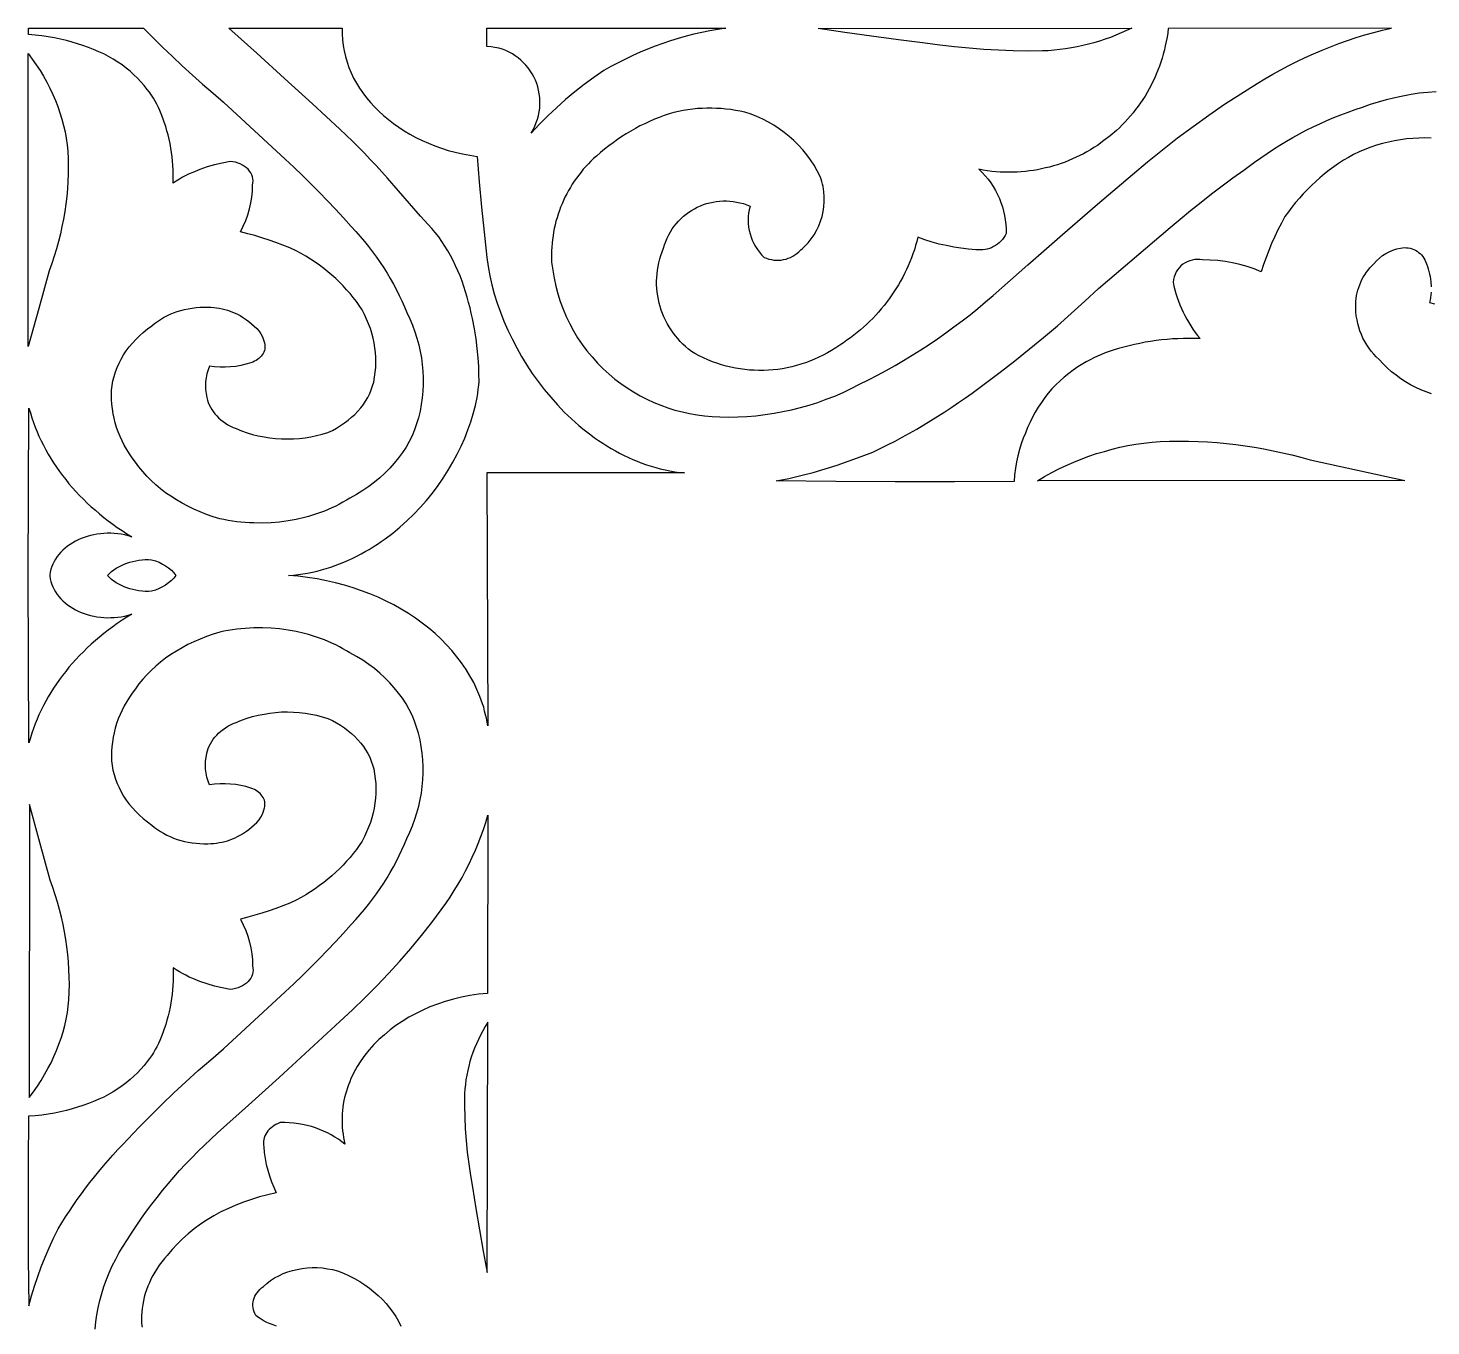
# Model space of a CAD drawing. Extents: x -204 to 222, y -183 to 183.
# Drawn here: x -204.2 to -99.9, y 86.5 to 183 of the extents above; entities that cross this region are included whole.
import ezdxf

# ---------------------------------------------------------------- set-up
doc = ezdxf.new("R2010")
doc.units = 0
doc.header["$MEASUREMENT"] = 0
doc.layers.add('LAYER_1', color=18, linetype='CONTINUOUS')

msp = doc.modelspace()

# ---------------------------------------------------------------- linework, layer by layer
at = {"layer": 'LAYER_1'}
for points in [[(-195.6, 182.95), (-194.89, 182.24), (-194.18, 181.53), (-193.45, 180.84), (-192.71, 180.15), (-191.96, 179.46), (-191.2, 178.79), (-190.43, 178.12), (-189.65, 177.46), (-185.06, 173.22), (-184.42, 172.62), (-183.78, 172), (-183.16, 171.38), (-182.54, 170.76), (-181.93, 170.13), (-181.33, 169.5), (-180.74, 168.86), (-180.16, 168.22), (-179.82, 167.85), (-179.5, 167.48), (-179.18, 167.1), (-178.87, 166.72), (-178.58, 166.33), (-178.29, 165.94), (-178.02, 165.55), (-177.75, 165.15), (-177.5, 164.75), (-177.26, 164.34), (-177.02, 163.93), (-176.8, 163.52), (-176.59, 163.1), (-176.39, 162.68), (-176.2, 162.25), (-176.02, 161.82), (-175.8, 161.35), (-175.6, 160.88), (-175.43, 160.4), (-175.28, 159.92), (-175.15, 159.43), (-175.04, 158.94), (-174.95, 158.45), (-174.89, 157.96), (-174.84, 157.47), (-174.82, 156.97), (-174.82, 156.48), (-174.85, 155.98), (-174.89, 155.49), (-174.96, 154.99), (-175.05, 154.5), (-175.17, 154.01), (-175.3, 153.55), (-175.46, 153.11), (-175.64, 152.67), (-175.86, 152.24), (-176.09, 151.82), (-176.36, 151.42), (-176.65, 151.02), (-176.96, 150.63), (-177.3, 150.26), (-177.66, 149.9), (-178.04, 149.55), (-178.44, 149.22), (-178.86, 148.9), (-179.31, 148.6), (-179.77, 148.31), (-180.26, 148.04), (-180.52, 147.88), (-180.78, 147.73), (-181.04, 147.59), (-181.31, 147.45), (-181.59, 147.32), (-181.87, 147.2), (-182.15, 147.08), (-182.44, 146.97), (-182.73, 146.87), (-183.03, 146.77), (-183.33, 146.68), (-183.63, 146.6), (-184.24, 146.46), (-184.85, 146.35), (-185.48, 146.26), (-186.11, 146.21), (-186.75, 146.18), (-187.39, 146.19), (-187.71, 146.2), (-188.03, 146.22), (-188.35, 146.25), (-188.66, 146.28), (-188.98, 146.33), (-189.3, 146.38), (-189.62, 146.44), (-189.93, 146.5), (-190.43, 146.65), (-190.91, 146.82), (-191.39, 147.01), (-191.85, 147.21), (-192.3, 147.43), (-192.73, 147.66), (-193.15, 147.91), (-193.56, 148.17), (-193.95, 148.44), (-194.32, 148.73), (-194.68, 149.03), (-195.02, 149.34), (-195.35, 149.67), (-195.65, 150.01), (-195.94, 150.35), (-196.2, 150.71), (-196.43, 151.02), (-196.64, 151.33), (-196.84, 151.64), (-197.02, 151.96), (-197.18, 152.29), (-197.33, 152.62), (-197.47, 152.95), (-197.59, 153.29), (-197.69, 153.63), (-197.78, 153.97), (-197.85, 154.31), (-197.9, 154.66), (-197.94, 155.01), (-197.97, 155.36), (-197.97, 155.71), (-197.96, 156.06), (-197.92, 156.4), (-197.86, 156.74), (-197.78, 157.08), (-197.68, 157.41), (-197.55, 157.73), (-197.41, 158.05), (-197.25, 158.37), (-197.07, 158.68), (-196.87, 158.98), (-196.65, 159.27), (-196.42, 159.55), (-196.16, 159.83), (-195.89, 160.1), (-195.61, 160.35), (-195.3, 160.6), (-194.98, 160.84), (-194.78, 161.01), (-194.56, 161.16), (-194.34, 161.31), (-194.1, 161.45), (-193.86, 161.57), (-193.61, 161.69), (-193.36, 161.79), (-193.09, 161.89), (-192.82, 161.97), (-192.55, 162.04), (-192.27, 162.1), (-191.98, 162.15), (-191.69, 162.19), (-191.4, 162.21), (-191.11, 162.22), (-190.81, 162.22), (-190.6, 162.21), (-190.38, 162.2), (-190.17, 162.17), (-189.96, 162.14), (-189.76, 162.1), (-189.55, 162.05), (-189.35, 161.99), (-189.16, 161.92), (-188.97, 161.85), (-188.78, 161.77), (-188.6, 161.69), (-188.42, 161.59), (-188.25, 161.49), (-188.09, 161.39), (-187.93, 161.27), (-187.78, 161.15), (-187.56, 160.99), (-187.36, 160.82), (-187.17, 160.64), (-187.01, 160.44), (-186.87, 160.23), (-186.76, 160.02), (-186.67, 159.79), (-186.6, 159.57), (-186.58, 159.45), (-186.57, 159.33), (-186.57, 159.22), (-186.58, 159.11), (-186.61, 159), (-186.65, 158.89), (-186.7, 158.78), (-186.77, 158.68), (-186.84, 158.59), (-186.92, 158.5), (-187.02, 158.41), (-187.12, 158.33), (-187.23, 158.26), (-187.35, 158.2), (-187.48, 158.14), (-187.62, 158.09), (-187.98, 157.98), (-188.36, 157.89), (-188.74, 157.82), (-189.13, 157.78), (-189.52, 157.76), (-189.91, 157.77), (-190.31, 157.8), (-190.69, 157.85), (-190.8, 157.56), (-190.88, 157.27), (-190.94, 156.98), (-190.98, 156.69), (-190.99, 156.39), (-190.98, 156.1), (-190.94, 155.8), (-190.88, 155.51), (-190.84, 155.32), (-190.78, 155.14), (-190.71, 154.96), (-190.62, 154.79), (-190.52, 154.62), (-190.41, 154.46), (-190.29, 154.3), (-190.15, 154.15), (-190.01, 154), (-189.85, 153.86), (-189.68, 153.73), (-189.51, 153.61), (-189.32, 153.49), (-189.12, 153.39), (-188.92, 153.29), (-188.71, 153.2), (-188.31, 153.04), (-187.9, 152.89), (-187.49, 152.77), (-187.07, 152.66), (-186.64, 152.58), (-186.21, 152.51), (-185.78, 152.46), (-185.34, 152.44), (-184.9, 152.43), (-184.46, 152.44), (-184.03, 152.47), (-183.59, 152.52), (-183.16, 152.59), (-182.73, 152.68), (-182.31, 152.79), (-181.89, 152.91), (-181.56, 153.07), (-181.25, 153.24), (-180.95, 153.42), (-180.66, 153.62), (-180.39, 153.82), (-180.13, 154.04), (-179.89, 154.26), (-179.66, 154.5), (-179.45, 154.74), (-179.26, 154.99), (-179.09, 155.25), (-178.93, 155.52), (-178.79, 155.8), (-178.67, 156.08), (-178.57, 156.37), (-178.49, 156.66), (-178.43, 157.02), (-178.38, 157.39), (-178.34, 157.75), (-178.33, 158.12), (-178.34, 158.48), (-178.36, 158.85), (-178.4, 159.21), (-178.46, 159.57), (-178.53, 159.93), (-178.63, 160.29), (-178.74, 160.64), (-178.87, 160.99), (-179.02, 161.34), (-179.18, 161.68), (-179.36, 162.02), (-179.56, 162.35), (-179.78, 162.65), (-180.01, 162.95), (-180.25, 163.24), (-180.5, 163.52), (-180.76, 163.8), (-181.03, 164.07), (-181.31, 164.34), (-181.6, 164.6), (-181.9, 164.85), (-182.2, 165.09), (-182.52, 165.33), (-182.85, 165.56), (-183.18, 165.79), (-183.53, 166), (-183.88, 166.21), (-184.24, 166.41), (-184.73, 166.63), (-185.24, 166.83), (-185.75, 167.02), (-186.26, 167.21), (-186.79, 167.38), (-187.31, 167.54), (-187.85, 167.68), (-188.39, 167.82), (-188.18, 168.23), (-187.99, 168.66), (-187.84, 169.08), (-187.71, 169.52), (-187.61, 169.96), (-187.54, 170.4), (-187.5, 170.84), (-187.5, 171.29), (-187.46, 171.45), (-187.45, 171.61), (-187.47, 171.76), (-187.5, 171.91), (-187.55, 172.06), (-187.63, 172.2), (-187.71, 172.33), (-187.82, 172.46), (-187.94, 172.57), (-188.08, 172.68), (-188.23, 172.77), (-188.4, 172.86), (-188.57, 172.93), (-188.76, 172.98), (-188.96, 173.02), (-189.16, 173.04), (-189.74, 172.93), (-190.31, 172.8), (-190.87, 172.64), (-191.41, 172.45), (-191.93, 172.23), (-192.19, 172.12), (-192.44, 172), (-192.69, 171.87), (-192.93, 171.73), (-193.17, 171.59), (-193.4, 171.44), (-193.39, 171.77), (-193.39, 172.1), (-193.39, 172.42), (-193.41, 172.75), (-193.43, 173.07), (-193.46, 173.4), (-193.51, 173.72), (-193.56, 174.04), (-193.62, 174.37), (-193.68, 174.69), (-193.76, 175.01), (-193.85, 175.33), (-193.94, 175.64), (-194.05, 175.96), (-194.16, 176.27), (-194.28, 176.59), (-194.38, 176.82), (-194.49, 177.06), (-194.6, 177.29), (-194.73, 177.52), (-194.86, 177.74), (-195.01, 177.96), (-195.16, 178.18), (-195.32, 178.39), (-195.54, 178.68), (-195.78, 178.96), (-196.03, 179.23), (-196.3, 179.49), (-196.58, 179.74), (-196.88, 179.98), (-197.19, 180.21), (-197.51, 180.43), (-197.85, 180.64), (-198.19, 180.84), (-198.55, 181.03), (-198.92, 181.2), (-199.3, 181.37), (-199.69, 181.52), (-200.09, 181.65), (-200.5, 181.78), (-200.9, 181.91), (-201.31, 182.03), (-201.75, 182.14), (-202.2, 182.23), (-202.67, 182.31), (-203.15, 182.38), (-203.64, 182.43), (-204.14, 182.47), (-204.14, 182.95)], [(-170.01, 131.12), (-170.06, 131.4), (-170.11, 131.68), (-170.18, 131.95), (-170.25, 132.22), (-170.32, 132.5), (-170.41, 132.76), (-170.6, 133.3), (-170.82, 133.82), (-171.06, 134.33), (-171.34, 134.83), (-171.63, 135.31), (-171.96, 135.79), (-172.31, 136.25), (-172.68, 136.71), (-173.08, 137.14), (-173.49, 137.57), (-173.93, 137.98), (-174.4, 138.37), (-174.88, 138.75), (-175.38, 139.11), (-175.9, 139.46), (-176.44, 139.79), (-177, 140.1), (-177.57, 140.39), (-178.16, 140.67), (-178.77, 140.93), (-179.39, 141.16), (-180.02, 141.38), (-180.67, 141.58), (-181.34, 141.75), (-182.01, 141.9), (-182.7, 142.04), (-183.4, 142.14), (-184.1, 142.23), (-184.82, 142.29), (-184.46, 142.32), (-184.1, 142.36), (-183.75, 142.41), (-183.4, 142.47), (-183.05, 142.54), (-182.7, 142.62), (-182.36, 142.71), (-182.02, 142.81), (-181.68, 142.91), (-181.35, 143.03), (-181.02, 143.15), (-180.7, 143.28), (-180.37, 143.42), (-180.05, 143.57), (-179.74, 143.72), (-179.43, 143.89), (-179.12, 144.06), (-178.82, 144.23), (-178.52, 144.42), (-178.22, 144.61), (-177.93, 144.81), (-177.64, 145.01), (-177.08, 145.43), (-176.54, 145.88), (-176.02, 146.35), (-175.52, 146.84), (-175.03, 147.35), (-174.57, 147.87), (-174.13, 148.41), (-173.71, 148.97), (-173.32, 149.53), (-172.95, 150.11), (-172.61, 150.7), (-172.29, 151.29), (-171.99, 151.89), (-171.73, 152.49), (-171.49, 153.1), (-171.27, 153.71), (-171.09, 154.31), (-170.94, 154.92), (-170.81, 155.52), (-170.76, 155.82), (-170.72, 156.12), (-170.69, 156.42), (-170.66, 156.71), (-170.67, 157.24), (-170.69, 157.82), (-170.74, 158.46), (-170.8, 159.14), (-170.89, 159.86), (-171.01, 160.61), (-171.16, 161.38), (-171.24, 161.77), (-171.33, 162.17), (-171.44, 162.56), (-171.55, 162.96), (-171.66, 163.36), (-171.79, 163.75), (-171.93, 164.15), (-172.08, 164.54), (-172.24, 164.92), (-172.41, 165.3), (-172.59, 165.68), (-172.78, 166.05), (-172.98, 166.41), (-173.2, 166.76), (-173.42, 167.11), (-173.66, 167.44), (-173.92, 167.76), (-174.18, 168.07), (-175.01, 168.99), (-175.83, 169.93), (-176.65, 170.87), (-177.47, 171.81), (-178.32, 172.74), (-178.75, 173.2), (-179.18, 173.66), (-179.62, 174.11), (-180.07, 174.56), (-180.53, 175), (-181, 175.44), (-183.05, 177.33), (-185.11, 179.21), (-187.18, 181.09), (-189.26, 182.95), (-180.84, 182.95), (-180.84, 182.52), (-180.81, 182.09), (-180.76, 181.67), (-180.69, 181.25), (-180.59, 180.84), (-180.47, 180.43), (-180.33, 180.03), (-180.16, 179.63), (-179.98, 179.24), (-179.77, 178.86), (-179.54, 178.49), (-179.29, 178.13), (-179.02, 177.77), (-178.73, 177.43), (-178.43, 177.09), (-178.1, 176.77), (-177.76, 176.45), (-177.4, 176.15), (-177.02, 175.86), (-176.63, 175.58), (-176.22, 175.32), (-175.8, 175.07), (-175.36, 174.83), (-174.9, 174.61), (-174.43, 174.4), (-173.95, 174.21), (-173.46, 174.03), (-172.95, 173.87), (-172.43, 173.73), (-171.9, 173.61), (-171.36, 173.5), (-170.81, 173.42), (-170.65, 171.54), (-170.48, 169.66), (-170.29, 167.78), (-170.08, 165.9), (-169.99, 165.23), (-169.86, 164.56), (-169.71, 163.89), (-169.53, 163.21), (-169.32, 162.53), (-169.08, 161.86), (-168.82, 161.19), (-168.53, 160.52), (-168.21, 159.86), (-167.87, 159.2), (-167.51, 158.56), (-167.12, 157.92), (-166.71, 157.3), (-166.27, 156.69), (-165.82, 156.1), (-165.34, 155.53), (-164.84, 154.97), (-164.33, 154.43), (-163.79, 153.92), (-163.24, 153.43), (-162.95, 153.19), (-162.66, 152.96), (-162.37, 152.74), (-162.08, 152.52), (-161.78, 152.31), (-161.47, 152.11), (-161.16, 151.91), (-160.85, 151.72), (-160.54, 151.55), (-160.22, 151.37), (-159.89, 151.21), (-159.57, 151.05), (-159.24, 150.91), (-158.91, 150.77), (-158.57, 150.64), (-158.23, 150.52), (-157.89, 150.41), (-157.54, 150.31), (-157.2, 150.22), (-156.84, 150.14), (-156.49, 150.06), (-156.13, 150), (-155.78, 149.95), (-155.41, 149.91), (-170.08, 149.91)], [(-170.08, 182.95), (-170.06, 182.95), (-152.33, 182.95), (-152.93, 182.85), (-153.52, 182.75), (-154.11, 182.63), (-154.7, 182.49), (-155.28, 182.34), (-155.86, 182.18), (-156.44, 182), (-157.01, 181.81), (-157.58, 181.61), (-158.14, 181.39), (-158.7, 181.16), (-159.25, 180.91), (-159.79, 180.65), (-160.33, 180.38), (-160.87, 180.1), (-161.39, 179.8), (-162.13, 179.29), (-162.85, 178.76), (-163.55, 178.21), (-164.24, 177.64), (-164.9, 177.04), (-165.55, 176.43), (-166.19, 175.8), (-166.8, 175.15), (-166.65, 175.4), (-166.52, 175.66), (-166.41, 175.93), (-166.32, 176.19), (-166.24, 176.46), (-166.19, 176.73), (-166.15, 177), (-166.14, 177.27), (-166.14, 177.54), (-166.15, 177.8), (-166.19, 178.07), (-166.24, 178.33), (-166.3, 178.58), (-166.38, 178.83), (-166.48, 179.08), (-166.59, 179.32), (-166.72, 179.55), (-166.86, 179.77), (-167.01, 179.99), (-167.18, 180.19), (-167.36, 180.38), (-167.55, 180.57), (-167.75, 180.74), (-167.97, 180.89), (-168.19, 181.04), (-168.43, 181.17), (-168.68, 181.28), (-168.93, 181.38), (-169.2, 181.46), (-169.48, 181.52), (-169.76, 181.57), (-170.06, 181.59), (-170.08, 181.59)], [(-119.46, 182.92), (-119.5, 182.59), (-119.55, 182.27), (-119.61, 181.95), (-119.68, 181.64), (-119.75, 181.33), (-119.83, 181.02), (-119.92, 180.72), (-120.01, 180.42), (-120.12, 180.12), (-120.23, 179.83), (-120.35, 179.54), (-120.47, 179.26), (-120.6, 178.98), (-120.74, 178.7), (-120.89, 178.43), (-121.04, 178.16), (-121.19, 177.9), (-121.36, 177.64), (-121.53, 177.39), (-121.7, 177.14), (-121.89, 176.9), (-122.07, 176.66), (-122.27, 176.43), (-122.47, 176.2), (-122.67, 175.98), (-122.88, 175.77), (-123.09, 175.55), (-123.31, 175.35), (-123.77, 174.96), (-124.24, 174.59), (-124.73, 174.24), (-124.98, 174.08), (-125.24, 173.92), (-125.5, 173.77), (-125.76, 173.62), (-126.03, 173.49), (-126.3, 173.36), (-126.57, 173.23), (-126.85, 173.11), (-127.13, 173), (-127.41, 172.9), (-127.7, 172.8), (-127.99, 172.72), (-128.28, 172.63), (-128.57, 172.56), (-128.87, 172.49), (-129.17, 172.43), (-129.47, 172.38), (-129.77, 172.34), (-130.08, 172.3), (-130.38, 172.28), (-130.69, 172.26), (-131, 172.25), (-131.32, 172.24), (-131.63, 172.25), (-131.94, 172.26), (-132.26, 172.28), (-132.58, 172.31), (-132.89, 172.35), (-133.21, 172.4), (-133.53, 172.46), (-133.29, 172.22), (-133.06, 171.98), (-132.85, 171.72), (-132.65, 171.45), (-132.47, 171.18), (-132.3, 170.89), (-132.15, 170.6), (-132.01, 170.3), (-131.89, 169.99), (-131.78, 169.67), (-131.7, 169.35), (-131.62, 169.03), (-131.57, 168.7), (-131.53, 168.37), (-131.51, 168.03), (-131.5, 167.69), (-131.59, 167.54), (-131.68, 167.39), (-131.78, 167.25), (-131.9, 167.12), (-132.02, 167.01), (-132.15, 166.9), (-132.29, 166.8), (-132.44, 166.72), (-132.59, 166.64), (-132.75, 166.58), (-132.91, 166.54), (-133.07, 166.5), (-133.24, 166.48), (-133.41, 166.47), (-133.59, 166.47), (-133.76, 166.49), (-134.31, 166.54), (-134.86, 166.6), (-135.4, 166.68), (-135.94, 166.79), (-136.48, 166.91), (-137.01, 167.06), (-137.54, 167.22), (-138.06, 167.41), (-138.14, 167.1), (-138.23, 166.79), (-138.32, 166.48), (-138.43, 166.18), (-138.54, 165.88), (-138.66, 165.59), (-138.78, 165.3), (-138.91, 165.01), (-139.05, 164.72), (-139.19, 164.44), (-139.35, 164.16), (-139.5, 163.89), (-139.84, 163.35), (-140.19, 162.84), (-140.58, 162.34), (-140.78, 162.09), (-140.98, 161.85), (-141.19, 161.62), (-141.41, 161.39), (-141.63, 161.17), (-141.86, 160.95), (-142.1, 160.74), (-142.33, 160.53), (-142.58, 160.33), (-142.83, 160.13), (-143.08, 159.94), (-143.34, 159.76), (-143.6, 159.58), (-143.87, 159.41), (-144.17, 159.2), (-144.48, 159.01), (-144.79, 158.83), (-145.11, 158.65), (-145.43, 158.5), (-145.75, 158.35), (-146.08, 158.21), (-146.42, 158.09), (-146.75, 157.98), (-147.09, 157.88), (-147.43, 157.79), (-147.78, 157.72), (-148.12, 157.65), (-148.47, 157.6), (-148.82, 157.56), (-149.17, 157.54), (-149.52, 157.52), (-149.87, 157.52), (-150.22, 157.53), (-150.57, 157.55), (-150.92, 157.59), (-151.27, 157.63), (-151.62, 157.69), (-151.96, 157.76), (-152.31, 157.85), (-152.65, 157.94), (-152.99, 158.05), (-153.33, 158.17), (-153.66, 158.3), (-153.99, 158.45), (-154.32, 158.61), (-154.64, 158.78), (-154.88, 158.94), (-155.1, 159.11), (-155.32, 159.29), (-155.52, 159.48), (-155.72, 159.68), (-155.9, 159.89), (-156.08, 160.1), (-156.25, 160.32), (-156.4, 160.54), (-156.55, 160.77), (-156.69, 161.01), (-156.81, 161.25), (-156.93, 161.5), (-157.03, 161.75), (-157.13, 162), (-157.21, 162.26), (-157.28, 162.53), (-157.34, 162.79), (-157.39, 163.06), (-157.43, 163.33), (-157.45, 163.6), (-157.47, 163.87), (-157.47, 164.15), (-157.46, 164.42), (-157.44, 164.7), (-157.41, 164.97), (-157.36, 165.25), (-157.31, 165.52), (-157.24, 165.8), (-157.16, 166.07), (-157.06, 166.34), (-156.96, 166.6), (-156.88, 166.86), (-156.79, 167.11), (-156.69, 167.35), (-156.57, 167.59), (-156.44, 167.81), (-156.31, 168.03), (-156.16, 168.24), (-156, 168.43), (-155.84, 168.62), (-155.66, 168.8), (-155.48, 168.97), (-155.29, 169.13), (-155.09, 169.27), (-154.88, 169.41), (-154.67, 169.53), (-154.45, 169.65), (-154.22, 169.75), (-153.99, 169.84), (-153.76, 169.92), (-153.52, 169.98), (-153.28, 170.03), (-153.04, 170.08), (-152.79, 170.1), (-152.54, 170.12), (-152.29, 170.12), (-152.04, 170.1), (-151.78, 170.08), (-151.53, 170.03), (-151.28, 169.98), (-151.03, 169.91), (-150.78, 169.82), (-150.53, 169.72), (-150.59, 169.46), (-150.64, 169.21), (-150.66, 168.95), (-150.67, 168.69), (-150.66, 168.43), (-150.64, 168.17), (-150.59, 167.92), (-150.53, 167.67), (-150.46, 167.43), (-150.37, 167.19), (-150.26, 166.96), (-150.13, 166.73), (-149.99, 166.51), (-149.84, 166.3), (-149.67, 166.11), (-149.48, 165.92), (-149.31, 165.85), (-149.13, 165.79), (-148.95, 165.75), (-148.77, 165.72), (-148.58, 165.71), (-148.4, 165.71), (-148.22, 165.72), (-148.04, 165.75), (-147.86, 165.79), (-147.69, 165.85), (-147.52, 165.92), (-147.36, 166), (-147.2, 166.1), (-147.05, 166.21), (-146.91, 166.33), (-146.77, 166.47), (-146.63, 166.59), (-146.49, 166.72), (-146.22, 167), (-145.99, 167.29), (-145.77, 167.6), (-145.59, 167.92), (-145.42, 168.26), (-145.29, 168.6), (-145.18, 168.96), (-145.1, 169.32), (-145.05, 169.68), (-145.02, 170.06), (-145.02, 170.43), (-145.05, 170.8), (-145.11, 171.18), (-145.16, 171.36), (-145.2, 171.55), (-145.26, 171.73), (-145.33, 171.92), (-145.54, 172.34), (-145.78, 172.76), (-146.04, 173.16), (-146.32, 173.54), (-146.62, 173.91), (-146.94, 174.26), (-147.27, 174.59), (-147.62, 174.91), (-147.99, 175.2), (-148.37, 175.48), (-148.76, 175.74), (-149.17, 175.97), (-149.59, 176.19), (-150.02, 176.38), (-150.46, 176.55), (-150.92, 176.7), (-151.27, 176.78), (-151.62, 176.84), (-151.97, 176.9), (-152.32, 176.94), (-152.67, 176.97), (-153.03, 176.99), (-153.38, 177), (-153.73, 177), (-154.09, 176.99), (-154.44, 176.97), (-154.79, 176.93), (-155.15, 176.89), (-155.5, 176.83), (-155.84, 176.76), (-156.19, 176.68), (-156.54, 176.59), (-156.91, 176.46), (-157.28, 176.32), (-157.64, 176.18), (-158, 176.02), (-158.36, 175.85), (-158.71, 175.68), (-159.05, 175.49), (-159.4, 175.3), (-159.73, 175.1), (-160.06, 174.89), (-160.39, 174.67), (-160.71, 174.44), (-161.03, 174.21), (-161.34, 173.96), (-161.64, 173.71), (-161.94, 173.45), (-162.15, 173.27), (-162.35, 173.07), (-162.54, 172.87), (-162.73, 172.67), (-162.92, 172.46), (-163.09, 172.25), (-163.26, 172.03), (-163.43, 171.81), (-163.59, 171.59), (-163.74, 171.36), (-163.88, 171.12), (-164.02, 170.89), (-164.15, 170.64), (-164.28, 170.4), (-164.39, 170.15), (-164.5, 169.9), (-164.61, 169.64), (-164.7, 169.39), (-164.79, 169.13), (-164.87, 168.86), (-164.95, 168.6), (-165.02, 168.33), (-165.08, 168.06), (-165.13, 167.79), (-165.17, 167.52), (-165.21, 167.24), (-165.24, 166.97), (-165.26, 166.69), (-165.27, 166.41), (-165.28, 166.13), (-165.28, 165.85), (-165.27, 165.57), (-165.19, 164.96), (-165.09, 164.37), (-164.97, 163.78), (-164.81, 163.2), (-164.63, 162.63), (-164.42, 162.07), (-164.19, 161.52), (-163.93, 160.99), (-163.65, 160.46), (-163.34, 159.95), (-163.01, 159.46), (-162.65, 158.98), (-162.27, 158.52), (-161.87, 158.07), (-161.45, 157.65), (-161.01, 157.24), (-160.57, 156.88), (-160.12, 156.54), (-159.65, 156.22), (-159.18, 155.92), (-158.69, 155.64), (-158.19, 155.38), (-157.68, 155.15), (-157.16, 154.94), (-156.64, 154.75), (-156.11, 154.58), (-155.56, 154.44), (-155.02, 154.32), (-154.46, 154.22), (-153.91, 154.15), (-153.35, 154.1), (-152.78, 154.07), (-152.1, 154.06), (-151.43, 154.07), (-150.76, 154.11), (-150.09, 154.16), (-149.42, 154.24), (-148.75, 154.34), (-148.09, 154.46), (-147.44, 154.6), (-146.79, 154.76), (-146.14, 154.94), (-145.5, 155.15), (-144.87, 155.38), (-144.24, 155.62), (-143.62, 155.89), (-143.01, 156.18), (-142.4, 156.49), (-141.74, 156.82), (-141.07, 157.17), (-140.41, 157.52), (-139.76, 157.89), (-139.12, 158.27), (-138.48, 158.66), (-137.85, 159.06), (-137.22, 159.46), (-136.6, 159.88), (-135.99, 160.31), (-135.38, 160.75), (-134.78, 161.2), (-134.19, 161.66), (-133.61, 162.13), (-133.03, 162.61), (-132.46, 163.1), (-129.89, 165.37), (-127.31, 167.62), (-124.71, 169.86), (-122.11, 172.08), (-121.01, 173.01), (-119.9, 173.91), (-118.77, 174.79), (-117.62, 175.65), (-116.46, 176.48), (-115.28, 177.29), (-114.08, 178.07), (-112.86, 178.83), (-112.28, 179.18), (-111.7, 179.53), (-111.1, 179.86), (-110.5, 180.18), (-109.9, 180.48), (-109.28, 180.77), (-108.67, 181.05), (-108.04, 181.31), (-107.41, 181.57), (-106.78, 181.81), (-106.14, 182.03), (-105.5, 182.24), (-104.85, 182.44), (-104.2, 182.62), (-103.54, 182.79), (-102.88, 182.95)], [(-145.48, 182.92), (-122.17, 182.95), (-122.56, 182.76), (-122.96, 182.59), (-123.35, 182.42), (-123.76, 182.26), (-124.16, 182.12), (-124.57, 181.98), (-124.99, 181.86), (-125.4, 181.75), (-125.82, 181.65), (-126.24, 181.56), (-126.66, 181.48), (-127.09, 181.41), (-127.52, 181.35), (-127.94, 181.3), (-128.38, 181.27), (-128.81, 181.25), (-129.9, 181.24), (-130.99, 181.26), (-132.08, 181.3), (-133.17, 181.36), (-134.26, 181.45), (-135.35, 181.55), (-136.44, 181.68), (-137.52, 181.83), (-139.51, 182.07), (-141.51, 182.34), (-143.49, 182.62)], [(-202.6, 164.93), (-203.37, 162.12), (-204.16, 159.31), (-204.17, 181.07), (-203.86, 180.65), (-203.56, 180.23), (-203.28, 179.8), (-203.02, 179.37), (-202.77, 178.93), (-202.54, 178.48), (-202.33, 178.03), (-202.14, 177.58), (-201.96, 177.12), (-201.8, 176.65), (-201.66, 176.19), (-201.53, 175.72), (-201.42, 175.24), (-201.33, 174.77), (-201.26, 174.29), (-201.21, 173.81), (-201.19, 173.25), (-201.18, 172.68), (-201.19, 172.12), (-201.21, 171.56), (-201.25, 171), (-201.3, 170.44), (-201.37, 169.88), (-201.45, 169.33), (-201.54, 168.77), (-201.65, 168.22), (-201.77, 167.66), (-201.91, 167.11), (-202.06, 166.56), (-202.23, 166.02), (-202.41, 165.47)], [(-204.15, 142.29), (-204.1, 154.71), (-204, 154.36), (-203.89, 154.01), (-203.77, 153.66), (-203.64, 153.31), (-203.5, 152.97), (-203.36, 152.63), (-203.2, 152.29), (-203.03, 151.96), (-202.86, 151.63), (-202.67, 151.3), (-202.48, 150.97), (-202.27, 150.65), (-202.06, 150.34), (-201.84, 150.02), (-201.61, 149.71), (-201.37, 149.41), (-201.13, 149.11), (-200.87, 148.81), (-200.61, 148.52), (-200.34, 148.23), (-200.06, 147.95), (-199.77, 147.67), (-199.48, 147.4), (-199.17, 147.13), (-198.86, 146.86), (-198.54, 146.6), (-198.22, 146.35), (-197.88, 146.1), (-197.54, 145.86), (-197.19, 145.62), (-196.83, 145.39), (-196.47, 145.16), (-196.73, 145.24), (-196.99, 145.3), (-197.25, 145.35), (-197.51, 145.39), (-197.77, 145.42), (-198.03, 145.43), (-198.29, 145.43), (-198.54, 145.42), (-198.8, 145.39), (-199.05, 145.36), (-199.29, 145.31), (-199.53, 145.26), (-199.77, 145.19), (-200, 145.12), (-200.22, 145.03), (-200.44, 144.93), (-200.65, 144.83), (-200.85, 144.72), (-201.05, 144.59), (-201.23, 144.46), (-201.41, 144.32), (-201.58, 144.18), (-201.73, 144.02), (-201.88, 143.86), (-202.01, 143.69), (-202.13, 143.51), (-202.24, 143.33), (-202.33, 143.14), (-202.41, 142.95), (-202.48, 142.75), (-202.53, 142.54), (-202.56, 142.33), (-202.56, 142.29), (-202.56, 142.25), (-202.53, 142.04), (-202.48, 141.84), (-202.41, 141.63), (-202.33, 141.44), (-202.24, 141.25), (-202.13, 141.07), (-202.01, 140.89), (-201.88, 140.72), (-201.73, 140.56), (-201.58, 140.41), (-201.41, 140.26), (-201.23, 140.12), (-201.05, 139.99), (-200.85, 139.87), (-200.65, 139.75), (-200.44, 139.65), (-200.22, 139.55), (-200, 139.47), (-199.77, 139.39), (-199.53, 139.32), (-199.29, 139.27), (-199.05, 139.22), (-198.8, 139.19), (-198.54, 139.17), (-198.29, 139.15), (-198.03, 139.16), (-197.77, 139.17), (-197.51, 139.19), (-197.25, 139.23), (-196.99, 139.28), (-196.73, 139.34), (-196.47, 139.42), (-196.83, 139.19), (-197.19, 138.96), (-197.54, 138.72), (-197.88, 138.48), (-198.22, 138.23), (-198.54, 137.98), (-198.86, 137.72), (-199.17, 137.46), (-199.48, 137.19), (-199.77, 136.91), (-200.06, 136.63), (-200.34, 136.35), (-200.61, 136.06), (-200.87, 135.77), (-201.13, 135.47), (-201.37, 135.17), (-201.61, 134.87), (-201.84, 134.56), (-202.06, 134.25), (-202.27, 133.93), (-202.48, 133.61), (-202.67, 133.28), (-202.86, 132.96), (-203.03, 132.63), (-203.2, 132.29), (-203.36, 131.95), (-203.5, 131.61), (-203.64, 131.27), (-203.77, 130.92), (-203.89, 130.58), (-204, 130.22), (-204.1, 129.87)], [(-108.93, 150.88), (-105.41, 150.12), (-101.88, 149.34), (-129.17, 149.33), (-128.65, 149.64), (-128.12, 149.93), (-127.58, 150.21), (-127.04, 150.47), (-126.48, 150.71), (-125.93, 150.94), (-125.36, 151.15), (-124.79, 151.34), (-124.21, 151.51), (-123.63, 151.67), (-123.05, 151.81), (-122.46, 151.94), (-121.86, 152.04), (-121.27, 152.13), (-120.67, 152.2), (-120.06, 152.25), (-119.36, 152.27), (-118.65, 152.28), (-117.95, 152.27), (-117.25, 152.25), (-116.54, 152.21), (-115.84, 152.16), (-115.14, 152.1), (-114.44, 152.02), (-113.75, 151.92), (-113.05, 151.82), (-112.36, 151.7), (-111.67, 151.56), (-110.98, 151.41), (-110.29, 151.25), (-109.61, 151.07)], [(-198.27, 142.29), (-198.12, 142.44), (-197.97, 142.58), (-197.8, 142.71), (-197.62, 142.83), (-197.43, 142.94), (-197.24, 143.04), (-197.04, 143.13), (-196.83, 143.21), (-196.61, 143.28), (-196.39, 143.34), (-196.16, 143.39), (-195.93, 143.43), (-195.7, 143.45), (-195.46, 143.47), (-195.23, 143.47), (-194.99, 143.46), (-194.71, 143.37), (-194.44, 143.27), (-194.19, 143.14), (-193.95, 143), (-193.73, 142.85), (-193.52, 142.68), (-193.34, 142.49), (-193.18, 142.29), (-193.34, 142.09), (-193.52, 141.91), (-193.73, 141.74), (-193.95, 141.58), (-194.19, 141.44), (-194.44, 141.32), (-194.71, 141.21), (-194.99, 141.12), (-195.23, 141.11), (-195.46, 141.11), (-195.7, 141.13), (-195.93, 141.15), (-196.16, 141.19), (-196.39, 141.24), (-196.61, 141.3), (-196.83, 141.37), (-197.04, 141.45), (-197.24, 141.54), (-197.43, 141.64), (-197.62, 141.75), (-197.8, 141.87), (-197.97, 142), (-198.12, 142.14)], [(-180.26, 136.54), (-180.52, 136.7), (-180.78, 136.85), (-181.04, 136.99), (-181.31, 137.13), (-181.59, 137.26), (-181.87, 137.38), (-182.15, 137.5), (-182.44, 137.61), (-182.73, 137.71), (-183.03, 137.81), (-183.33, 137.9), (-183.63, 137.98), (-184.24, 138.12), (-184.85, 138.23), (-185.48, 138.32), (-186.11, 138.37), (-186.75, 138.4), (-187.39, 138.4), (-187.71, 138.38), (-188.03, 138.36), (-188.35, 138.34), (-188.66, 138.3), (-188.98, 138.26), (-189.3, 138.21), (-189.62, 138.15), (-189.93, 138.08), (-190.43, 137.93), (-190.91, 137.76), (-191.39, 137.57), (-191.85, 137.37), (-192.3, 137.16), (-192.73, 136.92), (-193.15, 136.68), (-193.56, 136.42), (-193.95, 136.14), (-194.32, 135.85), (-194.68, 135.55), (-195.02, 135.24), (-195.35, 134.91), (-195.65, 134.58), (-195.94, 134.23), (-196.2, 133.87), (-196.43, 133.56), (-196.64, 133.25), (-196.84, 132.94), (-197.02, 132.62), (-197.18, 132.29), (-197.33, 131.96), (-197.47, 131.63), (-197.59, 131.3), (-197.69, 130.96), (-197.78, 130.61), (-197.85, 130.27), (-197.9, 129.92), (-197.94, 129.57), (-197.97, 129.23), (-197.97, 128.87), (-197.96, 128.52), (-197.92, 128.18), (-197.86, 127.84), (-197.78, 127.51), (-197.68, 127.17), (-197.55, 126.85), (-197.41, 126.53), (-197.25, 126.21), (-197.07, 125.91), (-196.87, 125.61), (-196.65, 125.31), (-196.42, 125.03), (-196.16, 124.75), (-195.89, 124.48), (-195.61, 124.23), (-195.3, 123.98), (-194.98, 123.74), (-194.78, 123.58), (-194.56, 123.42), (-194.34, 123.27), (-194.1, 123.14), (-193.86, 123.01), (-193.61, 122.89), (-193.36, 122.79), (-193.09, 122.69), (-192.82, 122.61), (-192.55, 122.54), (-192.27, 122.48), (-191.98, 122.43), (-191.69, 122.4), (-191.4, 122.37), (-191.11, 122.36), (-190.81, 122.36), (-190.6, 122.37), (-190.38, 122.39), (-190.17, 122.41), (-189.96, 122.45), (-189.76, 122.49), (-189.55, 122.54), (-189.35, 122.59), (-189.16, 122.66), (-188.97, 122.73), (-188.78, 122.81), (-188.6, 122.9), (-188.42, 122.99), (-188.25, 123.09), (-188.09, 123.2), (-187.93, 123.31), (-187.78, 123.43), (-187.56, 123.59), (-187.36, 123.76), (-187.17, 123.95), (-187.01, 124.14), (-186.87, 124.35), (-186.76, 124.56), (-186.67, 124.79), (-186.6, 125.02), (-186.58, 125.13), (-186.57, 125.25), (-186.57, 125.36), (-186.58, 125.48), (-186.61, 125.59), (-186.65, 125.69), (-186.7, 125.8), (-186.77, 125.9), (-186.84, 125.99), (-186.92, 126.09), (-187.02, 126.17), (-187.12, 126.25), (-187.23, 126.32), (-187.35, 126.39), (-187.48, 126.44), (-187.62, 126.49), (-187.98, 126.61), (-188.36, 126.7), (-188.74, 126.76), (-189.13, 126.8), (-189.52, 126.82), (-189.91, 126.82), (-190.31, 126.79), (-190.69, 126.73), (-190.8, 127.02), (-190.88, 127.31), (-190.94, 127.6), (-190.98, 127.9), (-190.99, 128.19), (-190.98, 128.49), (-190.94, 128.78), (-190.88, 129.08), (-190.84, 129.26), (-190.78, 129.44), (-190.71, 129.62), (-190.62, 129.79), (-190.52, 129.96), (-190.41, 130.13), (-190.29, 130.28), (-190.15, 130.43), (-190.01, 130.58), (-189.85, 130.72), (-189.68, 130.85), (-189.51, 130.97), (-189.32, 131.09), (-189.12, 131.19), (-188.92, 131.29), (-188.71, 131.38), (-188.31, 131.54), (-187.9, 131.69), (-187.49, 131.81), (-187.07, 131.92), (-186.64, 132), (-186.21, 132.07), (-185.78, 132.12), (-185.34, 132.15), (-184.9, 132.15), (-184.46, 132.14), (-184.03, 132.11), (-183.59, 132.06), (-183.16, 131.99), (-182.73, 131.91), (-182.31, 131.8), (-181.89, 131.67), (-181.56, 131.51), (-181.25, 131.34), (-180.95, 131.16), (-180.66, 130.97), (-180.39, 130.76), (-180.13, 130.55), (-179.89, 130.32), (-179.66, 130.09), (-179.45, 129.84), (-179.26, 129.59), (-179.09, 129.33), (-178.93, 129.06), (-178.79, 128.79), (-178.67, 128.5), (-178.57, 128.22), (-178.49, 127.92), (-178.43, 127.56), (-178.38, 127.19), (-178.34, 126.83), (-178.33, 126.46), (-178.34, 126.1), (-178.36, 125.74), (-178.4, 125.37), (-178.46, 125.01), (-178.53, 124.65), (-178.63, 124.3), (-178.74, 123.94), (-178.87, 123.59), (-179.02, 123.24), (-179.18, 122.9), (-179.36, 122.56), (-179.56, 122.23), (-179.78, 121.93), (-180.01, 121.63), (-180.25, 121.34), (-180.5, 121.06), (-180.76, 120.78), (-181.03, 120.51), (-181.31, 120.25), (-181.6, 119.99), (-181.9, 119.73), (-182.2, 119.49), (-182.52, 119.25), (-182.85, 119.02), (-183.18, 118.8), (-183.53, 118.58), (-183.88, 118.37), (-184.24, 118.17), (-184.73, 117.96), (-185.24, 117.75), (-185.75, 117.56), (-186.26, 117.38), (-186.79, 117.21), (-187.31, 117.05), (-187.85, 116.9), (-188.39, 116.76), (-188.18, 116.35), (-187.99, 115.93), (-187.84, 115.5), (-187.71, 115.06), (-187.61, 114.63), (-187.54, 114.18), (-187.5, 113.74), (-187.5, 113.29), (-187.46, 113.13), (-187.45, 112.98), (-187.47, 112.82), (-187.5, 112.67), (-187.55, 112.52), (-187.63, 112.38), (-187.71, 112.25), (-187.82, 112.12), (-187.94, 112.01), (-188.08, 111.9), (-188.23, 111.81), (-188.4, 111.73), (-188.57, 111.66), (-188.76, 111.6), (-188.96, 111.56), (-189.16, 111.54), (-189.74, 111.65), (-190.31, 111.78), (-190.87, 111.95), (-191.41, 112.13), (-191.93, 112.35), (-192.19, 112.46), (-192.44, 112.59), (-192.69, 112.72), (-192.93, 112.85), (-193.17, 112.99), (-193.4, 113.14), (-193.39, 112.81), (-193.39, 112.49), (-193.39, 112.16), (-193.41, 111.83), (-193.43, 111.51), (-193.46, 111.18), (-193.51, 110.86), (-193.56, 110.54), (-193.62, 110.22), (-193.68, 109.89), (-193.76, 109.57), (-193.85, 109.26), (-193.94, 108.94), (-194.05, 108.62), (-194.16, 108.31), (-194.28, 108), (-194.38, 107.76), (-194.49, 107.52), (-194.6, 107.29), (-194.73, 107.07), (-194.86, 106.84), (-195.01, 106.62), (-195.16, 106.4), (-195.32, 106.19), (-195.54, 105.9), (-195.78, 105.63), (-196.03, 105.35), (-196.3, 105.09), (-196.58, 104.84), (-196.88, 104.6), (-197.19, 104.37), (-197.51, 104.15), (-197.85, 103.94), (-198.19, 103.74), (-198.55, 103.55), (-198.92, 103.38), (-199.3, 103.21), (-199.69, 103.06), (-200.09, 102.93), (-200.5, 102.8), (-200.9, 102.67), (-201.31, 102.55), (-201.75, 102.44), (-202.2, 102.35), (-202.67, 102.27), (-203.15, 102.2), (-203.64, 102.15), (-204.14, 102.12), (-204.16, 98.6), (-204.17, 95.08), (-204.15, 91.56), (-204.11, 88.04), (-203.91, 88.77), (-203.69, 89.5), (-203.45, 90.22), (-203.19, 90.94), (-202.91, 91.65), (-202.6, 92.36), (-202.27, 93.06), (-201.93, 93.76), (-201.66, 94.2), (-201.38, 94.64), (-201.1, 95.07), (-200.81, 95.5), (-200.51, 95.93), (-200.2, 96.36), (-199.89, 96.78), (-199.57, 97.2), (-199.24, 97.61), (-198.9, 98.02), (-198.56, 98.43), (-198.21, 98.84), (-197.86, 99.24), (-197.5, 99.64), (-197.13, 100.03), (-196.75, 100.42), (-195.92, 101.3), (-195.08, 102.16), (-194.21, 103.01), (-193.33, 103.86), (-192.44, 104.69), (-191.52, 105.51), (-190.59, 106.32), (-189.65, 107.12), (-185.06, 111.36), (-184.42, 111.97), (-183.78, 112.58), (-183.16, 113.2), (-182.54, 113.82), (-181.93, 114.45), (-181.33, 115.08), (-180.74, 115.72), (-180.16, 116.37), (-179.82, 116.73), (-179.5, 117.1), (-179.18, 117.48), (-178.87, 117.86), (-178.58, 118.25), (-178.29, 118.64), (-178.02, 119.03), (-177.75, 119.43), (-177.5, 119.83), (-177.26, 120.24), (-177.02, 120.65), (-176.8, 121.07), (-176.59, 121.49), (-176.39, 121.91), (-176.2, 122.33), (-176.02, 122.76), (-175.8, 123.23), (-175.6, 123.7), (-175.43, 124.18), (-175.28, 124.66), (-175.15, 125.15), (-175.04, 125.64), (-174.95, 126.13), (-174.89, 126.62), (-174.84, 127.12), (-174.82, 127.61), (-174.82, 128.11), (-174.85, 128.6), (-174.89, 129.1), (-174.96, 129.59), (-175.05, 130.08), (-175.17, 130.58), (-175.3, 131.03), (-175.46, 131.47), (-175.64, 131.91), (-175.86, 132.34), (-176.09, 132.76), (-176.36, 133.17), (-176.65, 133.56), (-176.96, 133.95), (-177.3, 134.32), (-177.66, 134.68), (-178.04, 135.03), (-178.44, 135.37), (-178.86, 135.68), (-179.31, 135.99), (-179.77, 136.27)], [(-202.52, 119.65), (-203.29, 122.46), (-204.07, 125.27), (-204.09, 103.51), (-203.77, 103.93), (-203.48, 104.35), (-203.2, 104.78), (-202.94, 105.22), (-202.69, 105.66), (-202.46, 106.1), (-202.25, 106.55), (-202.05, 107.01), (-201.88, 107.47), (-201.72, 107.93), (-201.57, 108.4), (-201.45, 108.87), (-201.34, 109.34), (-201.25, 109.82), (-201.18, 110.29), (-201.13, 110.78), (-201.11, 111.34), (-201.1, 111.9), (-201.11, 112.46), (-201.13, 113.02), (-201.17, 113.58), (-201.22, 114.14), (-201.29, 114.7), (-201.37, 115.26), (-201.46, 115.81), (-201.57, 116.37), (-201.69, 116.92), (-201.83, 117.47), (-201.98, 118.02), (-202.15, 118.56), (-202.33, 119.11)], [(-170.05, 90.51), (-170.02, 109.1), (-170.21, 108.78), (-170.39, 108.47), (-170.56, 108.15), (-170.71, 107.83), (-170.86, 107.51), (-171, 107.18), (-171.12, 106.85), (-171.24, 106.52), (-171.34, 106.19), (-171.43, 105.85), (-171.51, 105.51), (-171.58, 105.17), (-171.64, 104.83), (-171.68, 104.49), (-171.72, 104.15), (-171.74, 103.8), (-171.75, 102.93), (-171.73, 102.06), (-171.69, 101.19), (-171.62, 100.32), (-171.54, 99.45), (-171.43, 98.59), (-171.3, 97.72), (-171.15, 96.86), (-170.91, 95.27), (-170.64, 93.68), (-170.35, 92.09)]]:
    msp.add_lwpolyline(points, close=True, dxfattribs=at)
for points in [[(-99.93, 174.77), (-100.39, 174.79), (-100.84, 174.78), (-101.3, 174.76), (-101.76, 174.72), (-102.21, 174.66), (-102.66, 174.58), (-103.11, 174.49), (-103.55, 174.38), (-103.99, 174.25), (-104.42, 174.11), (-104.85, 173.94), (-105.28, 173.76), (-105.7, 173.57), (-106.07, 173.35), (-106.44, 173.13), (-106.81, 172.89), (-107.16, 172.64), (-107.51, 172.39), (-107.85, 172.12), (-108.19, 171.84), (-108.51, 171.56), (-108.83, 171.26), (-109.13, 170.96), (-109.43, 170.64), (-109.72, 170.32), (-110, 169.99), (-110.27, 169.65), (-110.54, 169.3), (-110.79, 168.95), (-111.06, 168.46), (-111.31, 167.96), (-111.55, 167.46), (-111.78, 166.95), (-112, 166.43), (-112.2, 165.91), (-112.38, 165.38), (-112.55, 164.85), (-113.07, 165.06), (-113.6, 165.24), (-114.14, 165.39), (-114.68, 165.52), (-115.23, 165.61), (-115.79, 165.68), (-116.35, 165.72), (-116.91, 165.73), (-117.11, 165.76), (-117.3, 165.77), (-117.5, 165.76), (-117.69, 165.72), (-117.87, 165.67), (-118.05, 165.6), (-118.21, 165.51), (-118.37, 165.41), (-118.52, 165.28), (-118.65, 165.15), (-118.77, 165), (-118.87, 164.84), (-118.96, 164.66), (-119.03, 164.48), (-119.08, 164.28), (-119.1, 164.08), (-119.04, 163.79), (-118.97, 163.51), (-118.89, 163.23), (-118.8, 162.95), (-118.7, 162.67), (-118.6, 162.4), (-118.48, 162.13), (-118.36, 161.86), (-118.23, 161.6), (-118.09, 161.34), (-117.94, 161.09), (-117.79, 160.84), (-117.63, 160.59), (-117.46, 160.35), (-117.28, 160.12), (-117.1, 159.89), (-117.51, 159.9), (-117.92, 159.9), (-118.33, 159.9), (-118.74, 159.88), (-119.14, 159.86), (-119.55, 159.83), (-119.96, 159.79), (-120.36, 159.74), (-120.77, 159.68), (-121.17, 159.61), (-121.57, 159.53), (-121.97, 159.45), (-122.37, 159.35), (-122.76, 159.25), (-123.16, 159.14), (-123.55, 159.02), (-123.85, 158.92), (-124.14, 158.82), (-124.43, 158.7), (-124.72, 158.58), (-125, 158.45), (-125.27, 158.3), (-125.55, 158.16), (-125.81, 158), (-126.17, 157.78), (-126.52, 157.54), (-126.86, 157.29), (-127.19, 157.02), (-127.5, 156.74), (-127.81, 156.45), (-128.1, 156.15), (-128.38, 155.83), (-128.64, 155.5), (-128.89, 155.15), (-129.12, 154.8), (-129.34, 154.43), (-129.55, 154.06), (-129.73, 153.67), (-129.91, 153.28), (-130.06, 152.87), (-130.23, 152.48), (-130.38, 152.07), (-130.51, 151.64), (-130.63, 151.19), (-130.73, 150.73), (-130.82, 150.25), (-130.88, 149.77), (-130.92, 149.28), (-135.34, 149.25), (-139.75, 149.25), (-144.16, 149.27), (-148.58, 149.31), (-147.66, 149.5), (-146.75, 149.72), (-145.84, 149.95), (-144.94, 150.21), (-144.05, 150.49), (-143.16, 150.8), (-142.28, 151.12), (-141.41, 151.46), (-140.86, 151.73), (-140.31, 152), (-139.76, 152.28), (-139.22, 152.57), (-138.68, 152.87), (-138.15, 153.17), (-137.62, 153.48), (-137.09, 153.8), (-136.57, 154.12), (-136.06, 154.45), (-135.54, 154.79), (-135.04, 155.13), (-134.53, 155.49), (-134.03, 155.84), (-133.54, 156.21), (-133.05, 156.58), (-131.95, 157.4), (-130.87, 158.24), (-129.8, 159.09), (-128.74, 159.96), (-127.7, 160.84), (-126.67, 161.75), (-125.65, 162.66), (-124.65, 163.6), (-119.33, 168.14), (-118.57, 168.77), (-117.8, 169.4), (-117.02, 170.02), (-116.24, 170.63), (-115.45, 171.23), (-114.66, 171.82), (-113.86, 172.41), (-113.05, 172.98), (-112.59, 173.31), (-112.12, 173.63), (-111.65, 173.95), (-111.17, 174.25), (-110.69, 174.54), (-110.2, 174.82), (-109.71, 175.09), (-109.21, 175.36), (-108.7, 175.61), (-108.19, 175.85), (-107.67, 176.08), (-107.15, 176.3), (-106.63, 176.51), (-106.1, 176.71), (-105.57, 176.9), (-105.03, 177.07), (-104.44, 177.29), (-103.85, 177.48), (-103.25, 177.65), (-102.64, 177.8), (-102.03, 177.93), (-101.42, 178.04), (-100.81, 178.13), (-100.19, 178.19), (-99.57, 178.23)], [(-99.9, 155.79), (-100.3, 155.93), (-100.7, 156.09), (-101.08, 156.26), (-101.46, 156.46), (-101.83, 156.68), (-102.19, 156.91), (-102.53, 157.16), (-102.87, 157.43), (-103.19, 157.71), (-103.5, 158.01), (-103.8, 158.33), (-104.01, 158.53), (-104.2, 158.74), (-104.39, 158.96), (-104.56, 159.2), (-104.72, 159.43), (-104.86, 159.68), (-105, 159.93), (-105.11, 160.2), (-105.22, 160.46), (-105.31, 160.73), (-105.38, 161.01), (-105.44, 161.29), (-105.49, 161.58), (-105.52, 161.87), (-105.53, 162.16), (-105.53, 162.45), (-105.52, 162.66), (-105.5, 162.87), (-105.47, 163.08), (-105.43, 163.29), (-105.37, 163.49), (-105.31, 163.69), (-105.24, 163.89), (-105.16, 164.08), (-105.07, 164.27), (-104.97, 164.46), (-104.86, 164.63), (-104.74, 164.81), (-104.62, 164.98), (-104.48, 165.14), (-104.34, 165.29), (-104.19, 165.44), (-103.99, 165.66), (-103.77, 165.87), (-103.54, 166.05), (-103.3, 166.21), (-103.04, 166.34), (-102.77, 166.46), (-102.49, 166.55), (-102.2, 166.61), (-102.05, 166.64), (-101.91, 166.65), (-101.77, 166.64), (-101.63, 166.63), (-101.49, 166.6), (-101.35, 166.56), (-101.22, 166.51), (-101.09, 166.45), (-100.97, 166.38), (-100.86, 166.29), (-100.75, 166.2), (-100.65, 166.1), (-100.56, 165.99), (-100.48, 165.87), (-100.41, 165.74), (-100.35, 165.61), (-100.27, 165.43), (-100.21, 165.24), (-100.15, 165.06), (-100.1, 164.87), (-100.05, 164.68), (-100.01, 164.49), (-99.96, 164.11), (-99.94, 163.72)], [(-99.94, 163.34), (-99.96, 163.14), (-99.98, 162.95), (-100.01, 162.76), (-100.05, 162.57), (-99.69, 162.46)], [(-199.19, 86.3), (-199.14, 86.84), (-199.06, 87.37), (-198.96, 87.9), (-198.84, 88.43), (-198.7, 88.95), (-198.53, 89.47), (-198.34, 89.99), (-198.14, 90.5), (-197.91, 91), (-197.66, 91.5), (-197.39, 91.99), (-197.1, 92.48), (-196.78, 92.96), (-196.44, 93.5), (-196.09, 94.03), (-195.73, 94.55), (-195.36, 95.07), (-194.98, 95.58), (-194.59, 96.09), (-194.18, 96.6), (-193.77, 97.1), (-193.35, 97.59), (-192.91, 98.08), (-192.47, 98.56), (-192.01, 99.04), (-191.55, 99.51), (-191.07, 99.98), (-190.58, 100.43), (-190.09, 100.89), (-187.8, 102.94), (-185.52, 105), (-183.25, 107.07), (-181, 109.15), (-180.07, 110.02), (-179.15, 110.91), (-178.26, 111.81), (-177.4, 112.72), (-176.55, 113.65), (-175.74, 114.59), (-174.95, 115.55), (-174.18, 116.52), (-173.82, 116.98), (-173.47, 117.45), (-173.14, 117.92), (-172.82, 118.4), (-172.51, 118.88), (-172.21, 119.37), (-171.93, 119.86), (-171.66, 120.36), (-171.41, 120.86), (-171.17, 121.37), (-170.94, 121.88), (-170.73, 122.39), (-170.53, 122.91), (-170.34, 123.43), (-170.17, 123.95), (-170.01, 124.48), (-170.04, 111.25), (-170.7, 111.18), (-171.34, 111.08), (-171.96, 110.96), (-172.57, 110.81), (-173.17, 110.64), (-173.75, 110.45), (-174.31, 110.24), (-174.85, 110), (-175.38, 109.74), (-175.88, 109.47), (-176.37, 109.17), (-176.84, 108.86), (-177.28, 108.53), (-177.7, 108.18), (-178.1, 107.82), (-178.47, 107.44), (-178.82, 107.05), (-179.15, 106.65), (-179.45, 106.23), (-179.72, 105.81), (-179.96, 105.37), (-180.07, 105.14), (-180.18, 104.92), (-180.27, 104.69), (-180.36, 104.46), (-180.45, 104.23), (-180.52, 103.99), (-180.59, 103.75), (-180.65, 103.52), (-180.7, 103.28), (-180.75, 103.03), (-180.78, 102.79), (-180.81, 102.55), (-180.83, 102.3), (-180.84, 102.05), (-180.84, 101.8), (-180.84, 101.55), (-180.83, 101.3), (-180.8, 101.05), (-180.77, 100.8), (-180.73, 100.55), (-180.68, 100.29), (-180.63, 100.04), (-180.86, 100.23), (-181.11, 100.41), (-181.37, 100.58), (-181.64, 100.74), (-181.92, 100.88), (-182.21, 101.02), (-182.51, 101.14), (-182.81, 101.25), (-183.12, 101.35), (-183.44, 101.43), (-183.77, 101.5), (-184.09, 101.56), (-184.43, 101.6), (-184.76, 101.64), (-185.1, 101.65), (-185.45, 101.66), (-185.6, 101.59), (-185.75, 101.51), (-185.89, 101.43), (-186.02, 101.34), (-186.14, 101.24), (-186.25, 101.14), (-186.35, 101.03), (-186.43, 100.91), (-186.51, 100.79), (-186.57, 100.66), (-186.62, 100.53), (-186.65, 100.4), (-186.68, 100.27), (-186.68, 100.13), (-186.68, 99.99), (-186.66, 99.85), (-186.62, 99.42), (-186.55, 98.98), (-186.47, 98.55), (-186.36, 98.11), (-186.24, 97.69), (-186.09, 97.26), (-185.92, 96.85), (-185.73, 96.43), (-186.36, 96.29), (-186.97, 96.13), (-187.58, 95.95), (-188.16, 95.75), (-188.74, 95.52), (-189.29, 95.28), (-189.84, 95.01), (-190.36, 94.72), (-190.87, 94.42), (-191.35, 94.1), (-191.82, 93.75), (-192.27, 93.4), (-192.69, 93.02), (-193.09, 92.63), (-193.47, 92.22), (-193.83, 91.79), (-194.04, 91.55), (-194.23, 91.31), (-194.42, 91.06), (-194.59, 90.81), (-194.75, 90.55), (-194.9, 90.29), (-195.04, 90.03), (-195.16, 89.76), (-195.27, 89.5), (-195.37, 89.23), (-195.46, 88.95), (-195.54, 88.68), (-195.6, 88.4), (-195.65, 88.13), (-195.69, 87.85), (-195.72, 87.57), (-195.73, 87.29), (-195.74, 87.01), (-195.73, 86.73), (-195.7, 86.45)], [(-185.72, 86.54), (-185.96, 86.62), (-186.19, 86.7), (-186.42, 86.8), (-186.64, 86.91), (-186.85, 87.04), (-187.05, 87.17), (-187.24, 87.32), (-187.31, 87.46), (-187.37, 87.6), (-187.42, 87.75), (-187.44, 87.89), (-187.46, 88.04), (-187.46, 88.18), (-187.44, 88.33), (-187.41, 88.47), (-187.37, 88.61), (-187.31, 88.75), (-187.24, 88.88), (-187.16, 89.01), (-187.06, 89.14), (-186.95, 89.26), (-186.82, 89.37), (-186.69, 89.48), (-186.43, 89.71), (-186.15, 89.92), (-185.85, 90.11), (-185.54, 90.28), (-185.21, 90.43), (-184.88, 90.56), (-184.53, 90.66), (-184.17, 90.75), (-183.8, 90.81), (-183.43, 90.86), (-183.06, 90.88), (-182.68, 90.88), (-182.3, 90.85), (-181.92, 90.8), (-181.55, 90.73), (-181.17, 90.63), (-180.74, 90.46), (-180.32, 90.27), (-179.92, 90.06), (-179.53, 89.84), (-179.16, 89.6), (-178.8, 89.35), (-178.47, 89.08), (-178.15, 88.8), (-177.85, 88.51), (-177.57, 88.21), (-177.31, 87.9), (-177.07, 87.57), (-176.85, 87.24), (-176.66, 86.89), (-176.48, 86.54)]]:
    msp.add_lwpolyline(points, dxfattribs=at)

doc.saveas('drawing.dxf')
